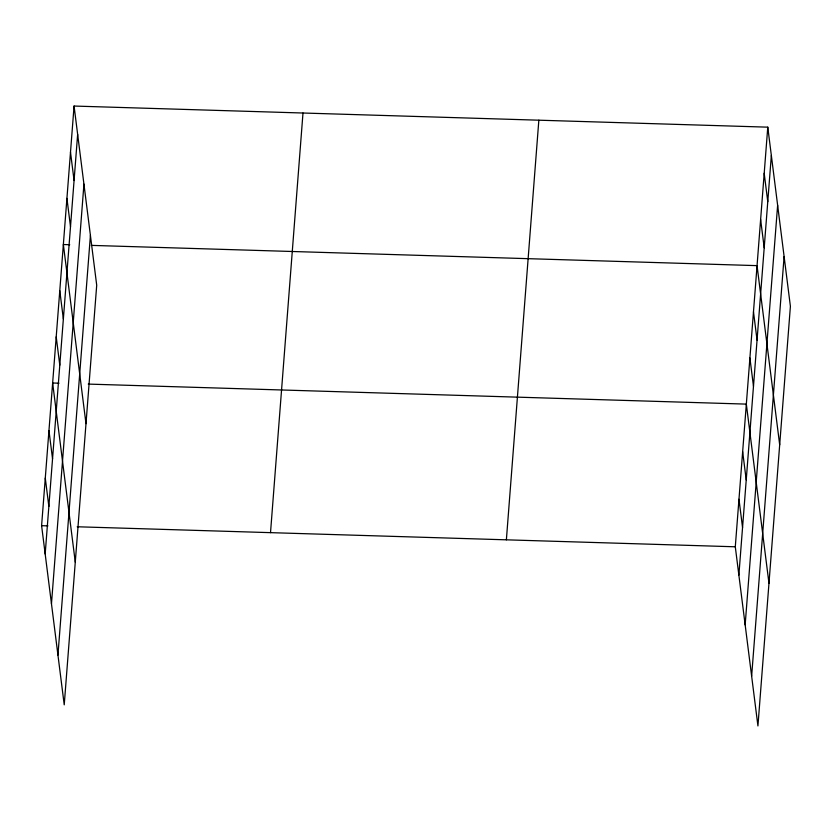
<?xml version="1.0" encoding="UTF-8"?>
<svg xmlns="http://www.w3.org/2000/svg" width="832" height="832" viewBox="0 0 832 832"><rect width="100%" height="100%" fill="white"/><g stroke="black" fill="none" stroke-linecap="round" stroke-linejoin="round"><path stroke-width="1.25" d="M74.069 106.049L96.71 285.21L64.23 704.839L41.6 525.678L74.069 106.049L767.77 127.161L790.4 306.322L757.931 725.951L735.29 546.79L767.77 127.161M45.178 553.998L77.646 134.358M51.47 603.772L83.938 184.142M57.949 655.065L90.418 235.425M270.514 532.646L302.994 113.006M506.376 539.822L538.845 120.193M738.868 575.11L771.347 155.47M745.16 624.884L777.629 205.254M751.639 676.177L784.108 256.537M69.711 244.722L63.357 244.525L85.987 423.686M91.333 245.378L757.047 265.637L779.688 444.798M58.999 383.198L52.645 383.001L75.275 562.162M88.254 384.093L746.335 404.113L768.966 583.284M41.6 525.678L47.954 525.876M77.21 526.77L735.29 546.79M764.192 173.316L767.77 201.635M760.625 219.482L764.202 247.79M753.48 311.792L757.058 340.111M749.902 357.958L753.48 386.266M742.654 451.672L746.231 479.991M738.972 499.231L742.55 527.55M70.502 152.204L74.079 180.523M66.924 198.37L70.502 226.678M59.779 290.68L63.357 318.999M56.212 336.846L59.79 365.154M48.963 430.56L52.541 458.879M45.282 478.119L48.859 506.438"/></g></svg>
